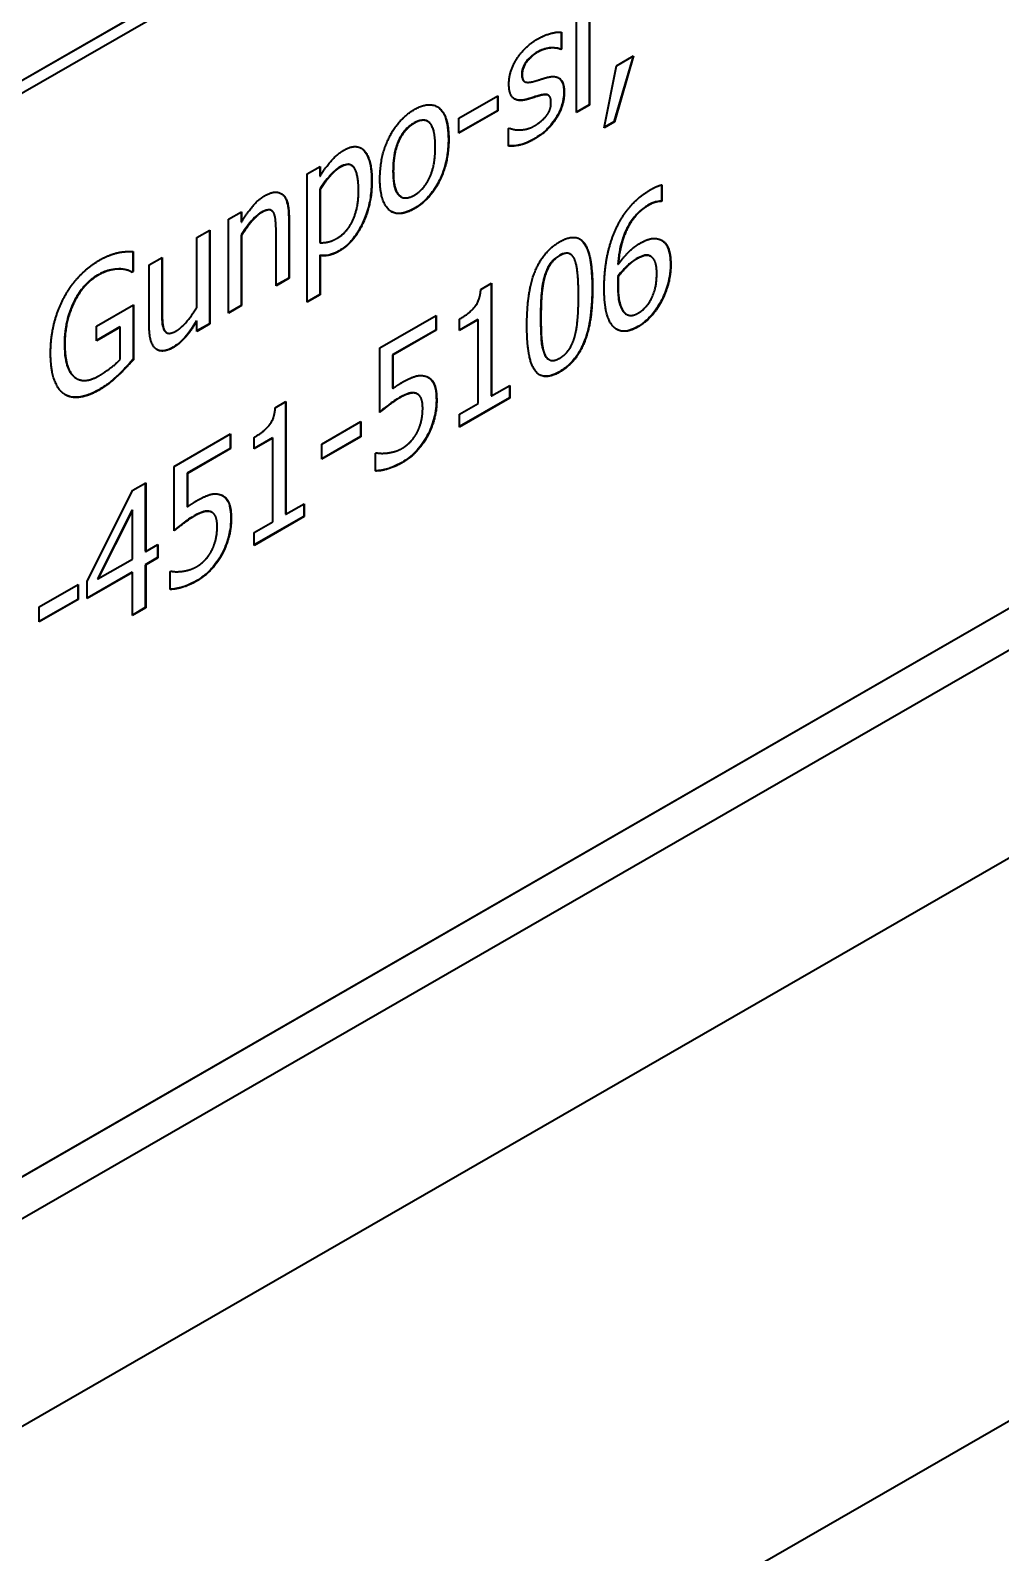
# Model space of a CAD drawing. Header units: millimetres. Extents: x 0 to 5945, y 0 to 4205.
# Drawn here: x 5636.88 to 5646.39, y 3412.13 to 3427.06 of the extents above; entities that cross this region are included whole.
import ezdxf

# ---------------------------------------------------------------- set-up
doc = ezdxf.new("R2010")
doc.units = ezdxf.units.MM
doc.header["$LTSCALE"] = 5
doc.layers.add('가시적인 것(ISO)', color=3, linetype='Continuous', lineweight=40)
doc.layers.add('가시적인 좁은 것(ISO)', color=3, linetype='Continuous', lineweight=35)

msp = doc.modelspace()

# ---------------------------------------------------------------- linework, layer by layer
at = {"layer": '가시적인 것(ISO)'}
for p, q in [((5700.145, 3444.3265), (5571.098, 3370.0133)), ((5628.4833, 3421.7834), (5660.7945, 3440.3903)), ((5660.798, 3440.3882), (5628.4833, 3421.7794)), ((5660.9041, 3440.3267), (5628.3772, 3421.5957)), ((5611.7299, 3401.3851), (5660.5767, 3429.5141)), ((5660.5802, 3429.512), (5611.7305, 3401.3814)), ((5664.4361, 3429.2839), (5607.8676, 3396.7083)), ((5611.4066, 3400.7861), (5660.9041, 3429.2898)), ((5642.3596, 3427.2439), (5642.3596, 3426.3277)), ((5642.3631, 3427.2459), (5642.3631, 3426.3257)), ((5642.2359, 3426.2524), (5642.2359, 3427.1727)), ((5642.0836, 3427.0426), (5642.0836, 3426.8784)), ((5642.0872, 3427.0423), (5642.0872, 3426.8764)), ((5642.0836, 3426.8784), (5642.0768, 3426.8744)), ((5642.0768, 3426.8744), (5642.0803, 3426.8724)), ((5642.0872, 3426.8764), (5642.0803, 3426.8724)), ((5642.0836, 3426.8784), (5642.0872, 3426.8764)), ((5642.7905, 3426.8063), (5642.6028, 3426.1627)), ((5642.7954, 3426.8092), (5642.6063, 3426.1607)), ((5642.6261, 3426.7117), (5642.7954, 3426.8092)), ((5642.5075, 3426.1037), (5642.6261, 3426.7117)), ((5641.7232, 3426.5583), (5641.7267, 3426.5563)), ((5641.0815, 3426.1989), (5641.4632, 3426.4186)), ((5641.4596, 3426.4166), (5641.4596, 3426.2716)), ((5641.4632, 3426.4186), (5641.4632, 3426.2696)), ((5641.8696, 3426.4202), (5641.8732, 3426.4182)), ((5641.9572, 3426.4236), (5641.9607, 3426.4215)), ((5642.3596, 3426.3277), (5642.2359, 3426.2565)), ((5642.3631, 3426.3257), (5642.2359, 3426.2524)), ((5642.3596, 3426.3277), (5642.3631, 3426.3257)), ((5641.4596, 3426.2716), (5641.0815, 3426.0539)), ((5641.4632, 3426.2696), (5641.0815, 3426.0498)), ((5641.0815, 3426.0498), (5641.0815, 3426.1989)), ((5641.4596, 3426.2716), (5641.4632, 3426.2696)), ((5642.0355, 3426.2027), (5642.039, 3426.2007)), ((5640.7724, 3426.1687), (5640.7759, 3426.1666)), ((5641.5689, 3426.0979), (5641.5758, 3426.1019)), ((5641.5689, 3425.924), (5641.5689, 3426.0979)), ((5642.6063, 3426.1607), (5642.5075, 3426.1037)), ((5642.6028, 3426.1627), (5642.5084, 3426.1083)), ((5642.6028, 3426.1627), (5642.6063, 3426.1607)), ((5640.0266, 3425.7368), (5640.0301, 3425.7348)), ((5639.5945, 3425.6516), (5639.7218, 3425.7249)), ((5639.5945, 3424.3925), (5639.5945, 3425.6516)), ((5639.7182, 3425.7228), (5639.7182, 3425.6305)), ((5639.7182, 3425.6305), (5639.7218, 3425.6285)), ((5639.7218, 3425.7249), (5639.7218, 3425.6285)), ((5639.7182, 3425.5013), (5639.7182, 3424.9786)), ((5639.7182, 3425.5013), (5639.7218, 3425.4993)), ((5639.7218, 3425.4993), (5639.7218, 3424.9766)), ((5640.5115, 3425.4288), (5640.515, 3425.4267)), ((5643.0687, 3425.543), (5643.0687, 3425.3877)), ((5643.0722, 3425.5437), (5643.0722, 3425.3856)), ((5638.8218, 3425.2066), (5638.949, 3425.2799)), ((5638.949, 3425.2799), (5638.949, 3425.1775)), ((5639.2412, 3425.2941), (5639.2448, 3425.292)), ((5643.0687, 3425.3877), (5643.0627, 3425.3842)), ((5643.0627, 3425.3842), (5643.0662, 3425.3822)), ((5643.0722, 3425.3856), (5643.0662, 3425.3822)), ((5643.0687, 3425.3877), (5643.0722, 3425.3856)), ((5638.8218, 3424.2864), (5638.8218, 3425.2066)), ((5638.9455, 3425.2779), (5638.9455, 3425.1796)), ((5638.9455, 3425.1796), (5638.949, 3425.1775)), ((5639.4122, 3425.2277), (5639.4122, 3424.6305)), ((5639.4158, 3425.2257), (5639.4158, 3424.6284)), ((5638.5107, 3425.0275), (5638.6379, 3425.1007)), ((5638.5107, 3424.3398), (5638.5107, 3425.0275)), ((5638.6344, 3425.0987), (5638.6344, 3424.1825)), ((5638.6379, 3425.1007), (5638.6379, 3424.1805)), ((5638.9455, 3425.0494), (5638.949, 3425.0474)), ((5638.9455, 3425.0494), (5638.9455, 3424.3617)), ((5638.949, 3425.0474), (5638.949, 3424.3597)), ((5639.2886, 3424.5552), (5639.2886, 3425.0799)), ((5637.8831, 3424.8908), (5637.8831, 3424.696)), ((5637.8867, 3424.8907), (5637.8867, 3424.694)), ((5638.044, 3424.7587), (5638.1712, 3424.8319)), ((5638.1712, 3424.8319), (5638.1712, 3424.3072)), ((5639.7182, 3424.9786), (5639.7218, 3424.9766)), ((5639.7182, 3424.8534), (5639.7182, 3424.4678)), ((5639.7182, 3424.8534), (5639.7218, 3424.8513)), ((5639.7218, 3424.8513), (5639.7218, 3424.4658)), ((5642.1712, 3424.867), (5642.1748, 3424.865)), ((5642.9606, 3424.8441), (5642.9641, 3424.8421)), ((5637.8831, 3424.696), (5637.872, 3424.6896)), ((5637.872, 3424.6896), (5637.8755, 3424.6875)), ((5637.8867, 3424.694), (5637.8755, 3424.6875)), ((5637.8831, 3424.696), (5637.8867, 3424.694)), ((5638.044, 3424.1614), (5638.044, 3424.7587)), ((5638.1676, 3424.8299), (5638.1676, 3424.3093)), ((5642.6415, 3424.765), (5642.645, 3424.763)), ((5639.4122, 3424.6305), (5639.2886, 3424.5592)), ((5639.4158, 3424.6284), (5639.2886, 3424.5552)), ((5639.4122, 3424.6305), (5639.4158, 3424.6284)), ((5641.2964, 3424.5191), (5641.4013, 3424.5794)), ((5641.3977, 3424.5774), (5641.3977, 3423.4764)), ((5641.4013, 3424.5794), (5641.4013, 3423.4744)), ((5642.6415, 3424.6468), (5642.645, 3424.6447)), ((5639.7182, 3424.4678), (5639.5945, 3424.3966)), ((5639.7218, 3424.4658), (5639.5945, 3424.3925)), ((5639.7182, 3424.4678), (5639.7218, 3424.4658)), ((5637.5257, 3424.1571), (5637.891, 3424.3675)), ((5637.8874, 3424.3655), (5637.8874, 3423.8339)), ((5637.891, 3424.3675), (5637.891, 3423.8318)), ((5638.9455, 3424.3617), (5638.8218, 3424.2905)), ((5638.949, 3424.3597), (5638.8218, 3424.2864)), ((5638.9455, 3424.3617), (5638.949, 3424.3597)), ((5640.3054, 3423.9444), (5640.8581, 3424.2626)), ((5640.8545, 3424.2606), (5640.8545, 3424.1206)), ((5640.8581, 3424.2626), (5640.8581, 3424.1185)), ((5642.7221, 3424.277), (5642.7256, 3424.275)), ((5637.5257, 3424.014), (5637.5257, 3424.1571)), ((5637.7551, 3424.1502), (5637.5257, 3424.0181)), ((5637.7586, 3424.1482), (5637.5257, 3424.014)), ((5637.7551, 3424.1502), (5637.7586, 3424.1482)), ((5637.7586, 3423.8311), (5637.7586, 3424.1482)), ((5638.2122, 3424.0958), (5638.2157, 3424.0938)), ((5638.5071, 3424.2106), (5638.5107, 3424.2086)), ((5638.5107, 3424.1072), (5638.5107, 3424.2086)), ((5638.6344, 3424.1825), (5638.5107, 3424.1113)), ((5638.6379, 3424.1805), (5638.5107, 3424.1072)), ((5638.6344, 3424.1825), (5638.6379, 3424.1805)), ((5640.8545, 3424.1206), (5640.4316, 3423.8771)), ((5640.8581, 3424.1185), (5640.4352, 3423.875)), ((5640.8545, 3424.1206), (5640.8581, 3424.1185)), ((5641.0884, 3424.116), (5641.0884, 3424.2283)), ((5641.268, 3424.2235), (5641.0884, 3424.1201)), ((5641.2715, 3424.2215), (5641.0884, 3424.116)), ((5641.268, 3424.2235), (5641.2715, 3424.2215)), ((5641.2715, 3423.3996), (5641.2715, 3424.2215)), ((5640.3054, 3423.3123), (5640.3054, 3423.9444)), ((5637.8874, 3423.8339), (5637.891, 3423.8318)), ((5640.4316, 3423.8771), (5640.4316, 3423.5501)), ((5640.4316, 3423.8771), (5640.4352, 3423.875)), ((5640.4352, 3423.875), (5640.4352, 3423.5481)), ((5641.9622, 3423.8319), (5641.9657, 3423.8299)), ((5637.3288, 3423.6469), (5637.3323, 3423.6449)), ((5640.4316, 3423.5501), (5640.4352, 3423.5481)), ((5640.6663, 3423.4974), (5640.6698, 3423.4954)), ((5640.6734, 3423.4938), (5640.677, 3423.4918)), ((5641.4013, 3423.4744), (5641.5801, 3423.5773)), ((5641.5765, 3423.5753), (5641.5765, 3423.4541)), ((5641.5801, 3423.5773), (5641.5801, 3423.4521)), ((5639.2808, 3423.3584), (5639.3857, 3423.4187)), ((5639.3821, 3423.4167), (5639.3821, 3422.3157)), ((5639.3857, 3423.4187), (5639.3857, 3422.3137)), ((5641.5765, 3423.4541), (5641.0884, 3423.1731)), ((5641.5801, 3423.4521), (5641.0884, 3423.169)), ((5641.0884, 3423.2942), (5641.2715, 3423.3996)), ((5641.3977, 3423.4764), (5641.4013, 3423.4744)), ((5641.5765, 3423.4541), (5641.5801, 3423.4521)), ((5639.7381, 3423.0026), (5640.1197, 3423.2223)), ((5640.1162, 3423.2203), (5640.1162, 3423.0753)), ((5640.1197, 3423.2223), (5640.1197, 3423.0733)), ((5641.0884, 3423.169), (5641.0884, 3423.2942)), ((5638.2898, 3422.7837), (5638.8425, 3423.1019)), ((5638.8389, 3423.0999), (5638.8389, 3422.9599)), ((5638.8425, 3423.1019), (5638.8425, 3422.9578)), ((5639.0728, 3422.9553), (5639.0728, 3423.0676)), ((5639.2524, 3423.0628), (5639.0728, 3422.9594)), ((5639.2559, 3423.0608), (5639.0728, 3422.9553)), ((5639.2524, 3423.0628), (5639.2559, 3423.0608)), ((5639.2559, 3422.2389), (5639.2559, 3423.0608)), ((5640.1162, 3423.0753), (5639.7381, 3422.8576)), ((5640.1197, 3423.0733), (5639.7381, 3422.8535)), ((5640.1162, 3423.0753), (5640.1197, 3423.0733)), ((5638.8389, 3422.9599), (5638.416, 3422.7164)), ((5638.8425, 3422.9578), (5638.4196, 3422.7143)), ((5638.8389, 3422.9599), (5638.8425, 3422.9578)), ((5639.7381, 3422.8535), (5639.7381, 3423.0026)), ((5640.2641, 3422.9119), (5640.2736, 3422.9174)), ((5640.2641, 3422.738), (5640.2641, 3422.9119)), ((5638.2898, 3422.1516), (5638.2898, 3422.7837)), ((5637.8849, 3422.5505), (5638.0096, 3422.6223)), ((5638.006, 3422.6203), (5638.006, 3421.9516)), ((5638.0096, 3422.6223), (5638.0096, 3421.9495)), ((5638.416, 3422.7164), (5638.4196, 3422.7143)), ((5638.416, 3422.7164), (5638.416, 3422.3894)), ((5638.4196, 3422.7143), (5638.4196, 3422.3874)), ((5637.4345, 3421.6591), (5637.8849, 3422.5505)), ((5637.8762, 3422.3558), (5637.5367, 3421.6813)), ((5637.8798, 3422.3538), (5637.5403, 3421.6793)), ((5637.8762, 3422.3558), (5637.8798, 3422.3538)), ((5637.8798, 3421.8748), (5637.8798, 3422.3538)), ((5638.416, 3422.3894), (5638.4196, 3422.3874)), ((5638.6507, 3422.3367), (5638.6542, 3422.3347)), ((5638.6578, 3422.3331), (5638.6614, 3422.3311)), ((5639.3821, 3422.3157), (5639.3857, 3422.3137)), ((5639.3857, 3422.3137), (5639.5645, 3422.4166)), ((5639.5609, 3422.4146), (5639.5609, 3422.2934)), ((5639.5645, 3422.4166), (5639.5645, 3422.2914)), ((5639.5609, 3422.2934), (5639.0728, 3422.0123)), ((5639.5645, 3422.2914), (5639.0728, 3422.0083)), ((5639.0728, 3422.1335), (5639.2559, 3422.2389)), ((5639.5609, 3422.2934), (5639.5645, 3422.2914)), ((5638.0096, 3421.9495), (5638.129, 3422.0183)), ((5638.1255, 3422.0163), (5638.1255, 3421.8882)), ((5638.129, 3422.0183), (5638.129, 3421.8862)), ((5639.0728, 3422.0083), (5639.0728, 3422.1335)), ((5637.5403, 3421.6793), (5637.8798, 3421.8748)), ((5638.006, 3421.9516), (5638.0096, 3421.9495)), ((5638.1255, 3421.8882), (5638.006, 3421.8194)), ((5638.129, 3421.8862), (5638.0096, 3421.8174)), ((5638.1255, 3421.8882), (5638.129, 3421.8862)), ((5637.8762, 3421.7447), (5637.4345, 3421.4903)), ((5637.8798, 3421.7426), (5637.4345, 3421.4862)), ((5637.8762, 3421.7447), (5637.8798, 3421.7426)), ((5637.8798, 3421.3213), (5637.8798, 3421.7426)), ((5638.006, 3421.8194), (5638.0096, 3421.8174)), ((5638.006, 3421.8194), (5638.006, 3421.398)), ((5638.0096, 3421.8174), (5638.0096, 3421.396)), ((5638.2485, 3421.7512), (5638.258, 3421.7567)), ((5638.2485, 3421.5773), (5638.2485, 3421.7512)), ((5636.9661, 3421.4063), (5637.3477, 3421.626)), ((5637.3442, 3421.624), (5637.3442, 3421.479)), ((5637.3477, 3421.626), (5637.3477, 3421.477)), ((5637.4345, 3421.4862), (5637.4345, 3421.6591)), ((5637.5367, 3421.6813), (5637.5403, 3421.6793)), ((5637.3442, 3421.479), (5636.9661, 3421.2613)), ((5637.3477, 3421.477), (5636.9661, 3421.2572)), ((5636.9661, 3421.2572), (5636.9661, 3421.4063)), ((5637.3442, 3421.479), (5637.3477, 3421.477)), ((5638.006, 3421.398), (5637.8798, 3421.3253)), ((5638.0096, 3421.396), (5637.8798, 3421.3213)), ((5638.006, 3421.398), (5638.0096, 3421.396))]:
    msp.add_line(p, q, dxfattribs=at)
for points, degree in [([(5641.5723, 3426.5322), (5641.5723, 3426.6564), (5641.7262, 3426.901), (5641.8543, 3426.9748)], 2), ([(5641.8543, 3426.9748), (5641.917, 3427.0109), (5642.0442, 3427.0464), (5642.0872, 3427.0423)], 2), ([(5641.8517, 3426.8431), (5641.7889, 3426.807), (5641.7021, 3426.6924), (5641.7021, 3426.6278)], 2), ([(5642.0803, 3426.8724), (5642.0322, 3426.8924), (5641.9118, 3426.8777), (5641.8517, 3426.8431)], 2), ([(5641.7021, 3426.6278), (5641.7021, 3426.5691), (5641.7537, 3426.5422), (5641.8104, 3426.557)], 2), ([(5641.7374, 3426.3778), (5641.6505, 3426.3586), (5641.5723, 3426.4407), (5641.5723, 3426.5322)], 2), ([(5641.8104, 3426.557), (5641.8388, 3426.5644), (5641.9084, 3426.5866), (5641.9462, 3426.5974)], 2), ([(5641.9462, 3426.5974), (5642.0305, 3426.6201), (5642.1147, 3426.5503), (5642.1147, 3426.448)], 2), ([(5640.6449, 3426.2823), (5640.7979, 3426.3704), (5640.9818, 3426.2219), (5640.9818, 3425.9904)], 2), ([(5641.8732, 3426.4182), (5641.8491, 3426.4123), (5641.77, 3426.3856), (5641.7374, 3426.3778)], 2), ([(5641.9849, 3426.3524), (5641.9849, 3426.408), (5641.9359, 3426.4355), (5641.8732, 3426.4182)], 2), ([(5641.9402, 3426.2213), (5641.9643, 3426.254), (5641.9849, 3426.3086), (5641.9849, 3426.3524)], 2), ([(5642.1147, 3426.448), (5642.1147, 3426.3883), (5642.076, 3426.2607), (5642.039, 3426.2007)], 2), ([(5640.3071, 3425.6018), (5640.3071, 3425.8324), (5640.4928, 3426.1947), (5640.6449, 3426.2823)], 2), ([(5640.8503, 3425.9147), (5640.8503, 3426.0935), (5640.7437, 3426.2061), (5640.6449, 3426.1491)], 2), ([(5642.039, 3426.2007), (5641.9987, 3426.1367), (5641.8964, 3426.0351), (5641.8199, 3425.991)], 2), ([(5641.8242, 3426.1237), (5641.8543, 3426.141), (5641.9239, 3426.199), (5641.9402, 3426.2213)], 2), ([(5640.6449, 3426.1491), (5640.546, 3426.0922), (5640.4386, 3425.8564), (5640.4386, 3425.6776)], 2), ([(5641.5758, 3426.1019), (5641.5921, 3426.0954), (5641.6359, 3426.0828), (5641.672, 3426.0828)], 2), ([(5641.672, 3426.0828), (5641.7047, 3426.0827), (5641.7821, 3426.0994), (5641.8242, 3426.1237)], 2), ([(5639.7218, 3425.6285), (5639.769, 3425.7084), (5639.8851, 3425.8448), (5639.953, 3425.8839)], 2), ([(5639.953, 3425.8839), (5640.0836, 3425.9591), (5640.2289, 3425.7923), (5640.2289, 3425.5816)], 2), ([(5640.9818, 3425.9904), (5640.9818, 3425.7578), (5640.7979, 3425.3985), (5640.6449, 3425.3104)], 2), ([(5640.6449, 3425.4436), (5640.7429, 3425.5), (5640.8503, 3425.7378), (5640.8503, 3425.9147)], 2), ([(5641.8199, 3425.991), (5641.7442, 3425.9474), (5641.6119, 3425.9209), (5641.5689, 3425.924)], 2), ([(5640.0974, 3425.488), (5640.0974, 3425.646), (5640.0149, 3425.7724), (5639.922, 3425.719)], 2), ([(5639.922, 3425.719), (5639.8679, 3425.6878), (5639.7673, 3425.5712), (5639.7218, 3425.4993)], 2), ([(5640.2289, 3425.5816), (5640.2289, 3425.3511), (5640.0484, 3424.9748), (5639.91, 3424.8951)], 2), ([(5640.6449, 3425.3104), (5640.4876, 3425.2198), (5640.3071, 3425.3772), (5640.3071, 3425.6018)], 2), ([(5640.4386, 3425.6776), (5640.4386, 3425.5037), (5640.546, 3425.3866), (5640.6449, 3425.4436)], 2), ([(5638.949, 3425.1775), (5639.0058, 3425.2728), (5639.1166, 3425.4023), (5639.1785, 3425.4379)], 2), ([(5639.1785, 3425.4379), (5639.2903, 3425.5022), (5639.4158, 3425.3956), (5639.4158, 3425.2257)], 2), ([(5639.8885, 3425.0219), (5639.9874, 3425.0788), (5640.0974, 3425.3191), (5640.0974, 3425.488)], 2), ([(5642.6167, 3425.1005), (5642.6717, 3425.2255), (5642.8444, 3425.4294), (5642.9579, 3425.4947)], 2), ([(5642.9579, 3425.4947), (5642.9914, 3425.514), (5643.0499, 3425.5397), (5643.0722, 3425.5437)], 2), ([(5639.2645, 3425.2717), (5639.249, 3425.2976), (5639.1931, 3425.2992), (5639.145, 3425.2715)], 2), ([(5642.9398, 3425.3422), (5642.8143, 3425.2699), (5642.6596, 3424.9741), (5642.645, 3424.763)], 2), ([(5643.0662, 3425.3822), (5643.0481, 3425.3837), (5642.9794, 3425.365), (5642.9398, 3425.3422)], 2), ([(5639.145, 3425.2715), (5639.0977, 3425.2443), (5638.9972, 3425.1248), (5638.949, 3425.0474)], 2), ([(5639.2886, 3425.0799), (5639.2886, 3425.1435), (5639.2782, 3425.2469), (5639.2645, 3425.2717)], 2), ([(5639.7218, 3424.9766), (5639.7716, 3424.9765), (5639.843, 3424.9957), (5639.8885, 3425.0219)], 2), ([(5641.7485, 3424.1613), (5641.7485, 3424.4932), (5641.9058, 3424.8909), (5642.0709, 3424.9859)], 2), ([(5642.0709, 3424.9859), (5642.2367, 3425.0814), (5642.3923, 3424.853), (5642.3923, 3424.533)], 2), ([(5642.5066, 3424.5243), (5642.5066, 3424.6843), (5642.5608, 3424.9729), (5642.6167, 3425.1005)], 2), ([(5642.8547, 3424.9692), (5642.9141, 3425.0034), (5643.0026, 3425.0256), (5643.0507, 3425.0095)], 2), ([(5643.0507, 3425.0095), (5643.1057, 3424.9905), (5643.1599, 3424.8647), (5643.1599, 3424.7594)], 2), ([(5637.5575, 3424.8065), (5637.6082, 3424.8357), (5637.701, 3424.8713), (5637.744, 3424.8801)], 2), ([(5637.744, 3424.8801), (5637.7775, 3424.8875), (5637.8609, 3424.8918), (5637.8867, 3424.8907)], 2), ([(5639.91, 3424.8951), (5639.8541, 3424.863), (5639.7673, 3424.8448), (5639.7218, 3424.8513)], 2), ([(5642.0709, 3424.8497), (5642.0141, 3424.8171), (5641.9419, 3424.7109), (5641.9213, 3424.6344)], 2), ([(5642.2187, 3424.8077), (5642.1981, 3424.8584), (5642.1276, 3424.8824), (5642.0709, 3424.8497)], 2), ([(5642.645, 3424.763), (5642.6932, 3424.8315), (5642.7946, 3424.9346), (5642.8547, 3424.9692)], 2), ([(5642.9536, 3424.8473), (5642.9269, 3424.8578), (5642.8599, 3424.8361), (5642.8247, 3424.8158)], 2), ([(5642.9606, 3424.8441), (5642.9572, 3424.8461), (5642.9537, 3424.8478), (5642.9501, 3424.8493)], 3), ([(5643.0224, 3424.6732), (5643.0224, 3424.7487), (5642.9897, 3424.8323), (5642.9536, 3424.8473)], 2), ([(5637.2085, 3424.4376), (5637.2704, 3424.5537), (5637.45, 3424.7446), (5637.5575, 3424.8065)], 2), ([(5637.7483, 3424.7176), (5637.707, 3424.7187), (5637.6022, 3424.6911), (5637.5411, 3424.656)], 2), ([(5637.8755, 3424.6875), (5637.8506, 3424.7), (5637.7964, 3424.7175), (5637.7483, 3424.7176)], 2), ([(5642.2548, 3424.4538), (5642.2548, 3424.58), (5642.2385, 3424.7565), (5642.2187, 3424.8077)], 2), ([(5642.8247, 3424.8158), (5642.7774, 3424.7885), (5642.688, 3424.7023), (5642.645, 3424.6447)], 2), ([(5643.1599, 3424.7594), (5643.1599, 3424.665), (5643.1083, 3424.4753), (5643.0653, 3424.3969)], 2), ([(5637.5411, 3424.656), (5637.3959, 3424.5723), (5637.2162, 3424.2025), (5637.2162, 3423.9809)], 2), ([(5641.9213, 3424.6344), (5641.9007, 3424.5599), (5641.8861, 3424.3607), (5641.8861, 3424.2405)], 2), ([(5642.645, 3424.6447), (5642.6442, 3424.6264), (5642.6424, 3424.5916), (5642.6424, 3424.5657)], 2), ([(5642.6424, 3424.5657), (5642.6424, 3424.4385), (5642.6837, 3424.3063), (5642.7138, 3424.2829)], 2), ([(5642.8401, 3424.2861), (5642.9218, 3424.3331), (5643.0224, 3424.5321), (5643.0224, 3424.6732)], 2), ([(5637.077, 3423.8958), (5637.077, 3424.0438), (5637.1449, 3424.3175), (5637.2085, 3424.4376)], 2), ([(5641.0884, 3424.2283), (5641.1924, 3424.2882), (5641.2904, 3424.4162), (5641.2964, 3424.5191)], 2), ([(5642.3923, 3424.533), (5642.3923, 3424.2031), (5642.235, 3423.8034), (5642.0709, 3423.7089)], 2), ([(5642.2187, 3424.0594), (5642.2385, 3424.1314), (5642.2548, 3424.3276), (5642.2548, 3424.4538)], 2), ([(5642.6175, 3424.135), (5642.5651, 3424.1714), (5642.5066, 3424.3613), (5642.5066, 3424.5243)], 2), ([(5643.0653, 3424.3969), (5643.0198, 3424.314), (5642.908, 3424.191), (5642.8401, 3424.1519)], 2), ([(5638.1712, 3424.3072), (5638.1712, 3424.2337), (5638.1798, 3424.1422), (5638.1952, 3424.1154)], 2), ([(5638.3147, 3424.1156), (5638.3611, 3424.1423), (5638.4668, 3424.2678), (5638.5107, 3424.3398)], 2), ([(5641.8861, 3424.2405), (5641.8861, 3424.1113), (5641.8989, 3423.9458), (5641.9204, 3423.8906)], 2), ([(5642.7102, 3424.2849), (5642.714, 3424.2821), (5642.718, 3424.2794), (5642.7221, 3424.277)], 3), ([(5642.7138, 3424.2829), (5642.743, 3424.2609), (5642.8049, 3424.2658), (5642.8401, 3424.2861)], 2), ([(5638.1119, 3423.9342), (5638.0801, 3423.9586), (5638.044, 3424.068), (5638.044, 3424.1614)], 2), ([(5638.1917, 3424.1174), (5638.197, 3424.1082), (5638.2037, 3424.1006), (5638.2122, 3424.0958)], 3), ([(5638.1952, 3424.1154), (5638.2107, 3424.0885), (5638.2649, 3424.0869), (5638.3147, 3424.1156)], 2), ([(5638.5107, 3424.2086), (5638.4522, 3424.1123), (5638.3465, 3423.9868), (5638.2812, 3423.9492)], 2), ([(5642.0709, 3423.7089), (5641.9041, 3423.6129), (5641.7485, 3423.8383), (5641.7485, 3424.1613)], 2), ([(5642.8401, 3424.1519), (5642.7714, 3424.1123), (5642.6605, 3424.1041), (5642.6175, 3424.135)], 2), ([(5637.2162, 3423.9809), (5637.2162, 3423.8577), (5637.2635, 3423.7001), (5637.3082, 3423.6622)], 2), ([(5638.2812, 3423.9492), (5638.2322, 3423.921), (5638.1445, 3423.9103), (5638.1119, 3423.9342)], 2), ([(5642.0709, 3423.845), (5642.1267, 3423.8772), (5642.1989, 3423.9834), (5642.2187, 3424.0594)], 2), ([(5637.2085, 3423.4935), (5637.1449, 3423.5384), (5637.077, 3423.7397), (5637.077, 3423.8958)], 2), ([(5637.5506, 3423.6716), (5637.6073, 3423.7043), (5637.7199, 3423.789), (5637.7586, 3423.8311)], 2), ([(5637.891, 3423.8318), (5637.8652, 3423.8031), (5637.7792, 3423.7108), (5637.7423, 3423.6766)], 2), ([(5641.9204, 3423.8906), (5641.9402, 3423.8384), (5642.0124, 3423.8114), (5642.0709, 3423.845)], 2), ([(5637.3047, 3423.6642), (5637.3122, 3423.6576), (5637.3202, 3423.6518), (5637.3288, 3423.6469)], 3), ([(5637.3082, 3423.6622), (5637.352, 3423.6239), (5637.4741, 3423.6276), (5637.5506, 3423.6716)], 2), ([(5637.7423, 3423.6766), (5637.6924, 3423.6301), (5637.6125, 3423.5661), (5637.5557, 3423.5335)], 2), ([(5640.5263, 3423.6075), (5640.6036, 3423.652), (5640.7111, 3423.6831), (5640.7601, 3423.6656)], 2), ([(5640.7601, 3423.6656), (5640.8108, 3423.6491), (5640.8641, 3423.5407), (5640.8641, 3423.4294)], 2), ([(5637.5557, 3423.5335), (5637.4492, 3423.4721), (5637.2721, 3423.4496), (5637.2085, 3423.4935)], 2), ([(5640.4352, 3423.5481), (5640.4592, 3423.5659), (5640.5074, 3423.5966), (5640.5263, 3423.6075)], 2), ([(5640.6698, 3423.4954), (5640.6406, 3423.5094), (5640.5564, 3423.4867), (5640.5039, 3423.4565)], 2), ([(5640.6734, 3423.4938), (5640.6711, 3423.4951), (5640.6687, 3423.4963), (5640.6663, 3423.4974)], 3), ([(5640.7265, 3423.3512), (5640.7265, 3423.4167), (5640.6973, 3423.4834), (5640.6698, 3423.4954)], 2), ([(5639.0728, 3423.0676), (5639.1768, 3423.1275), (5639.2748, 3423.2555), (5639.2808, 3423.3584)], 2), ([(5640.5039, 3423.4565), (5640.4498, 3423.4253), (5640.3389, 3423.3406), (5640.3054, 3423.3123)], 2), ([(5640.675, 3423.1217), (5640.6999, 3423.1728), (5640.7265, 3423.2856), (5640.7265, 3423.3512)], 2), ([(5640.8641, 3423.4294), (5640.8641, 3423.3409), (5640.8177, 3423.1631), (5640.7755, 3423.0832)], 2), ([(5640.7755, 3423.0832), (5640.7326, 3423.0028), (5640.6062, 3422.8655), (5640.528, 3422.8204)], 2), ([(5640.5297, 3422.9635), (5640.5701, 3422.9868), (5640.6475, 3423.0671), (5640.675, 3423.1217)], 2), ([(5640.2736, 3422.9174), (5640.289, 3422.9124), (5640.3475, 3422.9103), (5640.3827, 3422.9147)], 2), ([(5640.3827, 3422.9147), (5640.4223, 3422.9205), (5640.4885, 3422.9398), (5640.5297, 3422.9635)], 2), ([(5640.528, 3422.8204), (5640.4558, 3422.7788), (5640.3157, 3422.7369), (5640.2641, 3422.738)], 2), ([(5638.4196, 3422.3874), (5638.4436, 3422.4052), (5638.4918, 3422.4359), (5638.5107, 3422.4468)], 2), ([(5638.5107, 3422.4468), (5638.588, 3422.4913), (5638.6955, 3422.5224), (5638.7445, 3422.5049)], 2), ([(5638.7445, 3422.5049), (5638.7952, 3422.4884), (5638.8485, 3422.3799), (5638.8485, 3422.2686)], 2), ([(5638.4883, 3422.2958), (5638.4342, 3422.2646), (5638.3233, 3422.1799), (5638.2898, 3422.1516)], 2), ([(5638.6542, 3422.3347), (5638.625, 3422.3486), (5638.5408, 3422.326), (5638.4883, 3422.2958)], 2), ([(5638.6578, 3422.3331), (5638.6555, 3422.3344), (5638.6531, 3422.3356), (5638.6507, 3422.3367)], 3), ([(5638.7109, 3422.1904), (5638.7109, 3422.256), (5638.6817, 3422.3227), (5638.6542, 3422.3347)], 2), ([(5638.6594, 3421.961), (5638.6843, 3422.0121), (5638.7109, 3422.1249), (5638.7109, 3422.1904)], 2), ([(5638.8485, 3422.2686), (5638.8485, 3422.1802), (5638.8021, 3422.0024), (5638.7599, 3421.9225)], 2), ([(5638.7599, 3421.9225), (5638.717, 3421.8421), (5638.5906, 3421.7048), (5638.5124, 3421.6597)], 2), ([(5638.5141, 3421.8028), (5638.5545, 3421.8261), (5638.6319, 3421.9064), (5638.6594, 3421.961)], 2), ([(5638.258, 3421.7567), (5638.2734, 3421.7517), (5638.3319, 3421.7496), (5638.3671, 3421.754)], 2), ([(5638.3671, 3421.754), (5638.4067, 3421.7598), (5638.4729, 3421.7791), (5638.5141, 3421.8028)], 2), ([(5638.5124, 3421.6597), (5638.4402, 3421.6181), (5638.3001, 3421.5762), (5638.2485, 3421.5773)], 2)]:
    msp.add_open_spline(points, degree=degree, dxfattribs=at)
for points, knots in [([(5641.8481, 3426.8451), (5641.8315, 3426.8355), (5641.8147, 3426.8242), (5641.7835, 3426.7984), (5641.7692, 3426.7844), (5641.7378, 3426.7478), (5641.7283, 3426.7319), (5641.7168, 3426.7119), (5641.7104, 3426.6972), (5641.7007, 3426.6638), (5641.6986, 3426.6462), (5641.6986, 3426.6298)], [-0.03200283, -0.03200283, -0.03200283, -0.03200283, -0.028789771, -0.028789771, -0.025858734, -0.025858734, -0.021998729, -0.021998729, -0.012050688, -0.012050688, 0, 0, 0, 0]), ([(5642.0768, 3426.8744), (5642.038, 3426.8905), (5641.9993, 3426.891), (5641.9291, 3426.8821), (5641.8893, 3426.8688), (5641.8481, 3426.8451)], [-0.063933709, -0.063933709, -0.063933709, -0.063933709, -0.034917589, -0.034917589, 0, 0, 0, 0]), ([(5641.6986, 3426.6298), (5641.6986, 3426.6171), (5641.6995, 3426.6046), (5641.7042, 3426.5832), (5641.7078, 3426.5739), (5641.7156, 3426.5641), (5641.7187, 3426.561), (5641.7232, 3426.5584)], [-0.079545699, -0.079545699, -0.079545699, -0.079545699, -0.057890402, -0.057890402, -0.037472342, -0.037472342, -0.029050414, -0.029050414, -0.029050414, -0.029050414]), ([(5642.0591, 3426.5943), (5642.0595, 3426.5941), (5642.0598, 3426.5939), (5642.0736, 3426.5852), (5642.0863, 3426.5719), (5642.1071, 3426.5215), (5642.1112, 3426.4865), (5642.1112, 3426.45)], [-0.049600209, -0.049600209, -0.049600209, -0.049600209, -0.049037691, -0.049037691, -0.026745354, -0.026745354, 0, 0, 0, 0]), ([(5641.7338, 3426.3798), (5641.7126, 3426.3751), (5641.6916, 3426.3727), (5641.6563, 3426.3752), (5641.6414, 3426.3789), (5641.6284, 3426.386)], [-0.073006545, -0.073006545, -0.073006545, -0.073006545, -0.058393398, -0.058393398, -0.046391594, -0.046391594, -0.046391594, -0.046391594]), ([(5641.8696, 3426.4202), (5641.8446, 3426.4141), (5641.8137, 3426.4036), (5641.782, 3426.3929), (5641.7574, 3426.3855), (5641.7338, 3426.3798)], [-0.027465829, -0.027465829, -0.027465829, -0.027465829, -0.020846565, -0.020846565, 0, 0, 0, 0]), ([(5641.9572, 3426.4236), (5641.9534, 3426.4257), (5641.9487, 3426.4275), (5641.9241, 3426.4321), (5641.8981, 3426.4281), (5641.8696, 3426.4202)], [-0.032815554, -0.032815554, -0.032815554, -0.032815554, -0.024941484, -0.024941484, 0, 0, 0, 0]), ([(5642.1112, 3426.45), (5642.1112, 3426.4289), (5642.1093, 3426.4069), (5642.1005, 3426.3549), (5642.0934, 3426.3309), (5642.0756, 3426.2767), (5642.0579, 3426.239), (5642.0355, 3426.2027)], [-0.043489958, -0.043489958, -0.043489958, -0.043489958, -0.035633106, -0.035633106, -0.02561103, -0.02561103, 0, 0, 0, 0]), ([(5640.7724, 3426.1687), (5640.7723, 3426.1687), (5640.7722, 3426.1688), (5640.7564, 3426.1778), (5640.7384, 3426.1813), (5640.6936, 3426.1767), (5640.6676, 3426.1663), (5640.6414, 3426.1512)], [-0.041144358, -0.041144358, -0.041144358, -0.041144358, -0.041012876, -0.041012876, -0.022285047, -0.022285047, 0, 0, 0, 0]), ([(5640.8676, 3426.3113), (5640.8695, 3426.3101), (5640.8714, 3426.3089), (5640.9091, 3426.2842), (5640.9312, 3426.2488), (5640.97, 3426.1515), (5640.9783, 3426.0729), (5640.9783, 3425.9924)], [-0.095480257, -0.095480257, -0.095480257, -0.095480257, -0.093630381, -0.093630381, -0.059028855, -0.059028855, 0, 0, 0, 0]), ([(5642.0355, 3426.2027), (5641.9978, 3426.1429), (5641.9621, 3426.106), (5641.9061, 3426.0502), (5641.8614, 3426.019), (5641.8163, 3425.993)], [-0.05651006, -0.05651006, -0.05651006, -0.05651006, -0.038200239, -0.038200239, 0, 0, 0, 0]), ([(5640.6414, 3426.1512), (5640.6254, 3426.142), (5640.6094, 3426.131), (5640.5792, 3426.106), (5640.5653, 3426.0924), (5640.5316, 3426.0532), (5640.5142, 3426.0268), (5640.4806, 3425.9618), (5640.4669, 3425.9238), (5640.4407, 3425.8168), (5640.4351, 3425.7467), (5640.4351, 3425.6796)], [-0.13544963, -0.13544963, -0.13544963, -0.13544963, -0.11875979, -0.11875979, -0.10326441, -0.10326441, -0.07940843, -0.07940843, -0.04923424, -0.04923424, 0, 0, 0, 0]), ([(5640.1203, 3425.9054), (5640.1228, 3425.9039), (5640.1252, 3425.9023), (5640.1532, 3425.8826), (5640.1757, 3425.8523), (5640.217, 3425.7471), (5640.2253, 3425.666), (5640.2253, 3425.5837)], [-0.10458779, -0.10458779, -0.10458779, -0.10458779, -0.10080703, -0.10080703, -0.06044367, -0.06044367, 0, 0, 0, 0]), ([(5640.9783, 3425.9924), (5640.9783, 3425.9447), (5640.9754, 3425.8946), (5640.9617, 3425.7987), (5640.9519, 3425.7526), (5640.9149, 3425.6333), (5640.8872, 3425.5791), (5640.8375, 3425.4941), (5640.8063, 3425.4518), (5640.7297, 3425.3713), (5640.6859, 3425.3381), (5640.6414, 3425.3124)], [-0.13321984, -0.13321984, -0.13321984, -0.13321984, -0.11378855, -0.11378855, -0.09682631, -0.09682631, -0.07026923, -0.07026923, -0.03775459, -0.03775459, 0, 0, 0, 0]), ([(5641.8163, 3425.993), (5641.7426, 3425.9506), (5641.6936, 3425.94), (5641.6396, 3425.9292), (5641.6015, 3425.924), (5641.5689, 3425.9258)], [-0.049473729, -0.049473729, -0.049473729, -0.049473729, -0.032416686, -0.032416686, -0.001138721, -0.001138721, -0.001138721, -0.001138721]), ([(5640.0266, 3425.7368), (5640.0265, 3425.7369), (5640.0263, 3425.737), (5640.0137, 3425.7441), (5639.9993, 3425.7467), (5639.9626, 3425.7427), (5639.9405, 3425.7337), (5639.9185, 3425.721)], [-0.033753373, -0.033753373, -0.033753373, -0.033753373, -0.033592457, -0.033592457, -0.018704605, -0.018704605, 0, 0, 0, 0]), ([(5639.9185, 3425.721), (5639.9005, 3425.7106), (5639.8828, 3425.698), (5639.8475, 3425.6678), (5639.8304, 3425.6505), (5639.8004, 3425.6157), (5639.7635, 3425.5728), (5639.7182, 3425.5013)], [-0.17152763, -0.17152763, -0.17152763, -0.17152763, -0.11175625, -0.11175625, -0.05082675, -0.05082675, 0, 0, 0, 0]), ([(5640.2253, 3425.5837), (5640.2253, 3425.5312), (5640.2218, 3425.4761), (5640.2054, 3425.3698), (5640.1936, 3425.3187), (5640.1514, 3425.1922), (5640.1216, 3425.1355), (5640.074, 3425.0552), (5640.0457, 3425.0166), (5639.9795, 3424.9466), (5639.9435, 3424.9185), (5639.9065, 3424.8972)], [-0.12651359, -0.12651359, -0.12651359, -0.12651359, -0.10572947, -0.10572947, -0.08741986, -0.08741986, -0.06087064, -0.06087064, -0.03143348, -0.03143348, 0, 0, 0, 0]), ([(5640.4351, 3425.6796), (5640.4351, 3425.6378), (5640.4374, 3425.596), (5640.449, 3425.5277), (5640.4571, 3425.4984), (5640.484, 3425.4479), (5640.4998, 3425.4355), (5640.5115, 3425.4288)], [-0.081821019, -0.081821019, -0.081821019, -0.081821019, -0.066877041, -0.066877041, -0.054610265, -0.054610265, -0.040842831, -0.040842831, -0.040842831, -0.040842831]), ([(5639.3358, 3425.4609), (5639.3377, 3425.4597), (5639.3396, 3425.4585), (5639.3632, 3425.442), (5639.3787, 3425.4187), (5639.4067, 3425.3446), (5639.4122, 3425.2862), (5639.4122, 3425.2277)], [-0.072555765, -0.072555765, -0.072555765, -0.072555765, -0.070210043, -0.070210043, -0.042891237, -0.042891237, 0, 0, 0, 0]), ([(5639.2412, 3425.2941), (5639.2403, 3425.2946), (5639.2394, 3425.2951), (5639.2277, 3425.3008), (5639.2169, 3425.3012), (5639.1876, 3425.2972), (5639.1646, 3425.2869), (5639.1415, 3425.2735)], [-0.030656828, -0.030656828, -0.030656828, -0.030656828, -0.029750196, -0.029750196, -0.019640818, -0.019640818, 0, 0, 0, 0]), ([(5640.6414, 3425.3124), (5640.617, 3425.2984), (5640.5926, 3425.2867), (5640.5464, 3425.2705), (5640.5247, 3425.2657), (5640.4723, 3425.2623), (5640.4444, 3425.2685), (5640.4199, 3425.2821)], [-0.23140113, -0.23140113, -0.23140113, -0.23140113, -0.19684338, -0.19684338, -0.16464808, -0.16464808, -0.11568853, -0.11568853, -0.11568853, -0.11568853]), ([(5642.9363, 3425.3442), (5642.9017, 3425.3243), (5642.8675, 3425.2987), (5642.8042, 3425.2346), (5642.7769, 3425.1988), (5642.7181, 3425.1007), (5642.6975, 3425.0459), (5642.6591, 3424.9249), (5642.6467, 3424.8411), (5642.6415, 3424.765)], [-0.11567418, -0.11567418, -0.11567418, -0.11567418, -0.09709969, -0.09709969, -0.07939474, -0.07939474, -0.05375781, -0.05375781, 0, 0, 0, 0]), ([(5643.0627, 3425.3842), (5643.0449, 3425.3857), (5643.0193, 3425.3789), (5642.9861, 3425.3698), (5642.9612, 3425.3586), (5642.9363, 3425.3442)], [-0.029147963, -0.029147963, -0.029147963, -0.029147963, -0.021160438, -0.021160438, 0, 0, 0, 0]), ([(5639.1415, 3425.2735), (5639.1252, 3425.2642), (5639.1092, 3425.2522), (5639.0705, 3425.2177), (5639.0524, 3425.1966), (5639.0083, 3425.1443), (5638.9755, 3425.0977), (5638.9455, 3425.0494)], [-0.047834132, -0.047834132, -0.047834132, -0.047834132, -0.042283443, -0.042283443, -0.034173357, -0.034173357, 0, 0, 0, 0]), ([(5642.265, 3425.0142), (5642.2695, 3425.0115), (5642.2737, 3425.0086), (5642.2954, 3424.9917), (5642.3207, 3424.965), (5642.3778, 3424.811), (5642.3888, 3424.6747), (5642.3888, 3424.535)], [-0.18218085, -0.18218085, -0.18218085, -0.18218085, -0.16691396, -0.16691396, -0.10250741, -0.10250741, 0, 0, 0, 0]), ([(5643.0709, 3425.0006), (5643.0797, 3424.9953), (5643.0878, 3424.989), (5643.1125, 3424.9644), (5643.1229, 3424.9445), (5643.1492, 3424.8832), (5643.1563, 3424.8237), (5643.1563, 3424.7614)], [-0.06657843, -0.06657843, -0.06657843, -0.06657843, -0.060294982, -0.060294982, -0.045717241, -0.045717241, 0, 0, 0, 0]), ([(5639.9065, 3424.8972), (5639.8549, 3424.8675), (5639.8228, 3424.8592), (5639.7759, 3424.8494), (5639.746, 3424.8494), (5639.7182, 3424.8534)], [-0.041749943, -0.041749943, -0.041749943, -0.041749943, -0.027813725, -0.027813725, 0, 0, 0, 0]), ([(5642.0673, 3424.8518), (5642.0544, 3424.8444), (5642.0415, 3424.8357), (5642.0174, 3424.8161), (5642.0063, 3424.8056), (5641.9856, 3424.782), (5641.9706, 3424.763), (5641.9385, 3424.7025), (5641.9265, 3424.6689), (5641.9178, 3424.6365)], [-0.083781993, -0.083781993, -0.083781993, -0.083781993, -0.061391392, -0.061391392, -0.041107784, -0.041107784, -0.021424713, -0.021424713, 0, 0, 0, 0]), ([(5642.1712, 3424.867), (5642.1708, 3424.8673), (5642.1703, 3424.8676), (5642.1565, 3424.8751), (5642.143, 3424.8767), (5642.1096, 3424.8728), (5642.0884, 3424.8639), (5642.0673, 3424.8518)], [-0.030902737, -0.030902737, -0.030902737, -0.030902737, -0.030458641, -0.030458641, -0.01784843, -0.01784843, 0, 0, 0, 0]), ([(5642.9501, 3424.8493), (5642.9413, 3424.8528), (5642.9319, 3424.8545), (5642.9115, 3424.8544), (5642.9009, 3424.8525), (5642.8674, 3424.8417), (5642.8442, 3424.8311), (5642.8211, 3424.8178)], [-0.038809244, -0.038809244, -0.038809244, -0.038809244, -0.029151954, -0.029151954, -0.019558419, -0.019558419, 0, 0, 0, 0]), ([(5637.7447, 3424.7197), (5637.7041, 3424.7207), (5637.6659, 3424.7108), (5637.6141, 3424.6972), (5637.5759, 3424.68), (5637.5376, 3424.658)], [-0.045506647, -0.045506647, -0.045506647, -0.045506647, -0.03248246, -0.03248246, 0, 0, 0, 0]), ([(5637.872, 3424.6896), (5637.8553, 3424.6979), (5637.8379, 3424.705), (5637.7992, 3424.7175), (5637.7718, 3424.7196), (5637.7447, 3424.7197)], [-0.04799963, -0.04799963, -0.04799963, -0.04799963, -0.025696887, -0.025696887, 0, 0, 0, 0]), ([(5642.8211, 3424.8178), (5642.7896, 3424.7997), (5642.759, 3424.7762), (5642.7091, 3424.7281), (5642.6787, 3424.6966), (5642.6415, 3424.6468)], [-0.094016151, -0.094016151, -0.094016151, -0.094016151, -0.037802947, -0.037802947, 0, 0, 0, 0]), ([(5643.1563, 3424.7614), (5643.1563, 3424.6784), (5643.1414, 3424.6071), (5643.1087, 3424.4984), (5643.0885, 3424.4476), (5643.0618, 3424.3989)], [-0.071596372, -0.071596372, -0.071596372, -0.071596372, -0.033378782, -0.033378782, 0, 0, 0, 0]), ([(5637.5376, 3424.658), (5637.5164, 3424.6458), (5637.4952, 3424.6314), (5637.4546, 3424.5988), (5637.4354, 3424.5809), (5637.3821, 3424.5233), (5637.3519, 3424.4805), (5637.3007, 3424.3894), (5637.2706, 3424.3265), (5637.2219, 3424.1539), (5637.2127, 3424.0649), (5637.2127, 3423.983)], [-0.23195822, -0.23195822, -0.23195822, -0.23195822, -0.20032376, -0.20032376, -0.17026208, -0.17026208, -0.11376839, -0.11376839, -0.06015061, -0.06015061, 0, 0, 0, 0]), ([(5641.9178, 3424.6365), (5641.9017, 3424.5784), (5641.8938, 3424.5164), (5641.8879, 3424.4367), (5641.8825, 3424.363), (5641.8825, 3424.2425)], [-0.27466716, -0.27466716, -0.27466716, -0.27466716, -0.08846114, -0.08846114, 0, 0, 0, 0]), ([(5642.3888, 3424.535), (5642.3888, 3424.4495), (5642.3848, 3424.3565), (5642.3639, 3424.1959), (5642.3494, 3424.1201), (5642.3127, 3424.0091), (5642.2936, 3423.9606), (5642.2415, 3423.8705), (5642.2145, 3423.8343), (5642.1469, 3423.7636), (5642.1072, 3423.7339), (5642.0673, 3423.7109)], [-0.24726247, -0.24726247, -0.24726247, -0.24726247, -0.1613508, -0.1613508, -0.09633328, -0.09633328, -0.06187634, -0.06187634, -0.03386925, -0.03386925, 0, 0, 0, 0]), ([(5642.6415, 3424.6468), (5642.6409, 3424.6349), (5642.6404, 3424.6229), (5642.6395, 3424.6064), (5642.6389, 3424.5919), (5642.6389, 3424.5678)], [-0.063749642, -0.063749642, -0.063749642, -0.063749642, -0.01771999, -0.01771999, 0, 0, 0, 0]), ([(5642.6389, 3424.5678), (5642.6389, 3424.5188), (5642.6412, 3424.4674), (5642.6557, 3424.3788), (5642.6661, 3424.3526), (5642.6844, 3424.3139), (5642.6957, 3424.2962), (5642.7102, 3424.2849)], [-0.059747898, -0.059747898, -0.059747898, -0.059747898, -0.039418023, -0.039418023, -0.01901957, -0.01901957, 0, 0, 0, 0]), ([(5643.0618, 3424.3989), (5643.0461, 3424.3703), (5643.0289, 3424.3426), (5642.9862, 3424.2829), (5642.9655, 3424.2598), (5642.9155, 3424.207), (5642.8765, 3424.1769), (5642.8366, 3424.1539)], [-0.055401332, -0.055401332, -0.055401332, -0.055401332, -0.045920819, -0.045920819, -0.03388932, -0.03388932, 0, 0, 0, 0]), ([(5638.1676, 3424.3093), (5638.1676, 3424.234), (5638.171, 3424.1968), (5638.1757, 3424.1576), (5638.1815, 3424.1351), (5638.1917, 3424.1174)], [-0.031094887, -0.031094887, -0.031094887, -0.031094887, -0.019305978, -0.019305978, 0, 0, 0, 0]), ([(5641.8825, 3424.2425), (5641.8825, 3424.1743), (5641.8839, 3424.096), (5641.891, 3424.0049), (5641.8963, 3423.9456), (5641.9169, 3423.8926)], [-0.17973375, -0.17973375, -0.17973375, -0.17973375, -0.05066729, -0.05066729, 0, 0, 0, 0]), ([(5638.5071, 3424.2106), (5638.4636, 3424.1389), (5638.4189, 3424.0748), (5638.3448, 3423.9965), (5638.3117, 3423.9709), (5638.2776, 3423.9513)], [-0.068074178, -0.068074178, -0.068074178, -0.068074178, -0.028873342, -0.028873342, 0, 0, 0, 0]), ([(5642.8366, 3424.1539), (5642.8129, 3424.1403), (5642.7892, 3424.1291), (5642.7442, 3424.1142), (5642.7233, 3424.1102), (5642.6752, 3424.1092), (5642.6505, 3424.1155), (5642.6286, 3424.1278)], [-0.071432229, -0.071432229, -0.071432229, -0.071432229, -0.051225399, -0.051225399, -0.03230499, -0.03230499, -0.006006527, -0.006006527, -0.006006527, -0.006006527]), ([(5637.2127, 3423.983), (5637.2127, 3423.8695), (5637.2277, 3423.8027), (5637.2575, 3423.7207), (5637.2773, 3423.6874), (5637.3047, 3423.6642)], [-0.077127355, -0.077127355, -0.077127355, -0.077127355, -0.036768392, -0.036768392, 0, 0, 0, 0]), ([(5638.2776, 3423.9513), (5638.2591, 3423.9406), (5638.2406, 3423.9321), (5638.209, 3423.9218), (5638.1901, 3423.917), (5638.1518, 3423.9164), (5638.1348, 3423.9207), (5638.1197, 3423.929)], [-0.06519005, -0.06519005, -0.06519005, -0.06519005, -0.040832448, -0.040832448, -0.022745265, -0.022745265, -0.004686825, -0.004686825, -0.004686825, -0.004686825]), ([(5637.8874, 3423.8339), (5637.8606, 3423.8039), (5637.8269, 3423.7678), (5637.7928, 3423.7313), (5637.7657, 3423.7036), (5637.7387, 3423.6787)], [-0.03145933, -0.03145933, -0.03145933, -0.03145933, -0.023880899, -0.023880899, 0, 0, 0, 0]), ([(5641.9169, 3423.8926), (5641.9223, 3423.8784), (5641.9289, 3423.8654), (5641.9443, 3423.8452), (5641.9526, 3423.8374), (5641.9622, 3423.8319)], [-0.055512134, -0.055512134, -0.055512134, -0.055512134, -0.043085357, -0.043085357, -0.032430088, -0.032430088, -0.032430088, -0.032430088]), ([(5637.7387, 3423.6787), (5637.7092, 3423.6511), (5637.6793, 3423.6244), (5637.6181, 3423.5755), (5637.5835, 3423.5535), (5637.5522, 3423.5355)], [-0.052719342, -0.052719342, -0.052719342, -0.052719342, -0.026565582, -0.026565582, 0, 0, 0, 0]), ([(5640.7818, 3423.6562), (5640.7894, 3423.6516), (5640.7965, 3423.6462), (5640.8206, 3423.6232), (5640.8309, 3423.604), (5640.8544, 3423.5509), (5640.8605, 3423.4931), (5640.8605, 3423.4314)], [-0.064847374, -0.064847374, -0.064847374, -0.064847374, -0.059472285, -0.059472285, -0.045262284, -0.045262284, 0, 0, 0, 0]), ([(5642.0673, 3423.7109), (5642.0427, 3423.6968), (5642.0181, 3423.6852), (5641.9721, 3423.6703), (5641.9508, 3423.6665), (5641.9086, 3423.6671), (5641.8888, 3423.6723), (5641.8713, 3423.682)], [-0.35748213, -0.35748213, -0.35748213, -0.35748213, -0.29906856, -0.29906856, -0.2453836, -0.2453836, -0.18632449, -0.18632449, -0.18632449, -0.18632449]), ([(5637.5522, 3423.5355), (5637.5133, 3423.5131), (5637.4744, 3423.4947), (5637.4006, 3423.4696), (5637.3653, 3423.4621), (5637.2903, 3423.4591), (5637.253, 3423.4676), (5637.2203, 3423.486)], [-0.10944415, -0.10944415, -0.10944415, -0.10944415, -0.07640862, -0.07640862, -0.04556153, -0.04556153, -0.00627036, -0.00627036, -0.00627036, -0.00627036]), ([(5640.6663, 3423.4974), (5640.6564, 3423.5021), (5640.6456, 3423.5046), (5640.6169, 3423.5057), (5640.6018, 3423.5019), (5640.5643, 3423.4918), (5640.532, 3423.4768), (5640.5004, 3423.4585)], [-0.037055496, -0.037055496, -0.037055496, -0.037055496, -0.032872752, -0.032872752, -0.026854879, -0.026854879, 0, 0, 0, 0]), ([(5640.5004, 3423.4585), (5640.4469, 3423.4277), (5640.4057, 3423.3964), (5640.3646, 3423.3649), (5640.3321, 3423.3397), (5640.3054, 3423.3173)], [-0.036824367, -0.036824367, -0.036824367, -0.036824367, -0.023837502, -0.023837502, -0.00101584, -0.00101584, -0.00101584, -0.00101584]), ([(5640.8605, 3423.4314), (5640.8605, 3423.3533), (5640.847, 3423.2902), (5640.8214, 3423.1942), (5640.8004, 3423.1392), (5640.772, 3423.0853)], [-0.063441851, -0.063441851, -0.063441851, -0.063441851, -0.036611895, -0.036611895, 0, 0, 0, 0]), ([(5640.772, 3423.0853), (5640.7569, 3423.057), (5640.74, 3423.0299), (5640.697, 3422.9704), (5640.6745, 3422.9452), (5640.6167, 3422.8841), (5640.571, 3422.8492), (5640.5245, 3422.8225)], [-0.063467026, -0.063467026, -0.063467026, -0.063467026, -0.053074983, -0.053074983, -0.039474073, -0.039474073, 0, 0, 0, 0]), ([(5640.5245, 3422.8225), (5640.458, 3422.7842), (5640.4078, 3422.7676), (5640.342, 3422.7479), (5640.3012, 3422.7398), (5640.2641, 3422.74)], [-0.05861252, -0.05861252, -0.05861252, -0.05861252, -0.036269509, -0.036269509, -0.001121851, -0.001121851, -0.001121851, -0.001121851]), ([(5638.7662, 3422.4955), (5638.7738, 3422.4909), (5638.7809, 3422.4855), (5638.805, 3422.4625), (5638.8153, 3422.4433), (5638.8388, 3422.3902), (5638.8449, 3422.3324), (5638.8449, 3422.2707)], [-0.064847374, -0.064847374, -0.064847374, -0.064847374, -0.059472285, -0.059472285, -0.045262284, -0.045262284, 0, 0, 0, 0]), ([(5638.4848, 3422.2978), (5638.4314, 3422.267), (5638.3901, 3422.2357), (5638.349, 3422.2042), (5638.3165, 3422.179), (5638.2898, 3422.1566)], [-0.036824367, -0.036824367, -0.036824367, -0.036824367, -0.023837502, -0.023837502, -0.00101584, -0.00101584, -0.00101584, -0.00101584]), ([(5638.6507, 3422.3367), (5638.6408, 3422.3414), (5638.63, 3422.3439), (5638.6013, 3422.345), (5638.5862, 3422.3412), (5638.5487, 3422.3311), (5638.5164, 3422.316), (5638.4848, 3422.2978)], [-0.037055496, -0.037055496, -0.037055496, -0.037055496, -0.032872752, -0.032872752, -0.026854879, -0.026854879, 0, 0, 0, 0]), ([(5638.8449, 3422.2707), (5638.8449, 3422.1926), (5638.8314, 3422.1294), (5638.8058, 3422.0335), (5638.7848, 3421.9785), (5638.7564, 3421.9245)], [-0.063441851, -0.063441851, -0.063441851, -0.063441851, -0.036611895, -0.036611895, 0, 0, 0, 0]), ([(5638.7564, 3421.9245), (5638.7413, 3421.8962), (5638.7244, 3421.8692), (5638.6814, 3421.8097), (5638.6589, 3421.7845), (5638.6011, 3421.7234), (5638.5554, 3421.6885), (5638.5089, 3421.6617)], [-0.063467026, -0.063467026, -0.063467026, -0.063467026, -0.053074983, -0.053074983, -0.039474073, -0.039474073, 0, 0, 0, 0]), ([(5638.5089, 3421.6617), (5638.4424, 3421.6235), (5638.3922, 3421.6069), (5638.3264, 3421.5872), (5638.2856, 3421.5791), (5638.2485, 3421.5793)], [-0.05861252, -0.05861252, -0.05861252, -0.05861252, -0.036269509, -0.036269509, -0.001121851, -0.001121851, -0.001121851, -0.001121851])]:
    msp.add_open_spline(points, degree=3, knots=knots, dxfattribs=at)
at = {"layer": '가시적인 좁은 것(ISO)'}
for p, q in [((5641.8481, 3426.8451), (5641.8517, 3426.8431)), ((5641.6986, 3426.6298), (5641.7021, 3426.6278)), ((5641.7338, 3426.3798), (5641.7374, 3426.3778)), ((5642.1112, 3426.45), (5642.1147, 3426.448)), ((5640.6414, 3426.1512), (5640.6449, 3426.1491)), ((5640.9783, 3425.9924), (5640.9818, 3425.9904)), ((5641.8163, 3425.993), (5641.8199, 3425.991)), ((5639.9185, 3425.721), (5639.922, 3425.719)), ((5640.2253, 3425.5837), (5640.2289, 3425.5816)), ((5640.4351, 3425.6796), (5640.4386, 3425.6776)), ((5640.6414, 3425.3124), (5640.6449, 3425.3104)), ((5642.9363, 3425.3442), (5642.9398, 3425.3422)), ((5639.1415, 3425.2735), (5639.145, 3425.2715)), ((5639.4122, 3425.2277), (5639.4158, 3425.2257)), ((5639.9065, 3424.8972), (5639.91, 3424.8951)), ((5642.0673, 3424.8518), (5642.0709, 3424.8497)), ((5642.9501, 3424.8493), (5642.9536, 3424.8473)), ((5637.7447, 3424.7197), (5637.7483, 3424.7176)), ((5642.8211, 3424.8178), (5642.8247, 3424.8158)), ((5643.1563, 3424.7614), (5643.1599, 3424.7594)), ((5637.5376, 3424.658), (5637.5411, 3424.656)), ((5641.9178, 3424.6365), (5641.9213, 3424.6344)), ((5642.3888, 3424.535), (5642.3923, 3424.533)), ((5642.6389, 3424.5678), (5642.6424, 3424.5657)), ((5643.0618, 3424.3989), (5643.0653, 3424.3969)), ((5638.1676, 3424.3093), (5638.1712, 3424.3072)), ((5641.8825, 3424.2425), (5641.8861, 3424.2405)), ((5642.7102, 3424.2849), (5642.7138, 3424.2829)), ((5638.1917, 3424.1174), (5638.1952, 3424.1154)), ((5642.8366, 3424.1539), (5642.8401, 3424.1519)), ((5637.2127, 3423.983), (5637.2162, 3423.9809)), ((5638.2776, 3423.9513), (5638.2812, 3423.9492)), ((5641.9169, 3423.8926), (5641.9204, 3423.8906)), ((5637.3047, 3423.6642), (5637.3082, 3423.6622)), ((5637.7387, 3423.6787), (5637.7423, 3423.6766)), ((5642.0673, 3423.7109), (5642.0709, 3423.7089)), ((5637.5522, 3423.5355), (5637.5557, 3423.5335)), ((5640.5004, 3423.4585), (5640.5039, 3423.4565)), ((5640.8605, 3423.4314), (5640.8641, 3423.4294)), ((5640.772, 3423.0853), (5640.7755, 3423.0832)), ((5640.5245, 3422.8225), (5640.528, 3422.8204)), ((5638.4848, 3422.2978), (5638.4883, 3422.2958)), ((5638.8449, 3422.2707), (5638.8485, 3422.2686)), ((5638.7564, 3421.9245), (5638.7599, 3421.9225)), ((5638.5089, 3421.6617), (5638.5124, 3421.6597))]:
    msp.add_line(p, q, dxfattribs=at)

doc.saveas('drawing.dxf')
